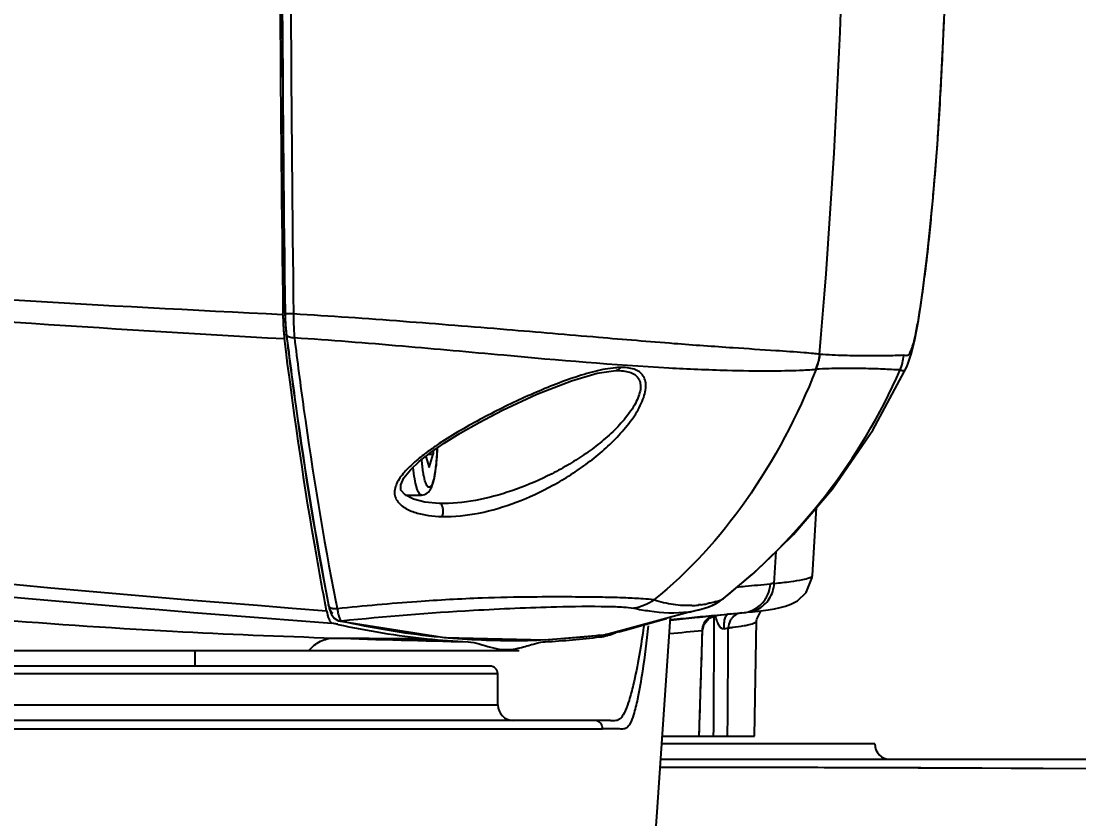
# Model space of a CAD drawing. Header units: millimetres. Extents: x 5828 to 6704, y 123 to 421.
# Drawn here: x 6581.858 to 6585.261, y 232.684 to 235.25 of the extents above; entities that cross this region are included whole.
import ezdxf

# ---------------------------------------------------------------- set-up
doc = ezdxf.new("R2010")
doc.units = ezdxf.units.MM
for name, color, linetype in [('外形图', 7, 'Continuous'), ('尺寸标注', 7, 'Continuous'), ('运动范围', 7, 'Continuous')]:
    doc.layers.add(name, color=color, linetype=linetype)
doc.styles.add('微软雅黑', font='msyh.ttc', dxfattribs={"height": 1.5})
doc.dimstyles.new('尺寸标注_1_20比例', dxfattribs={"dimtxt": 1.5, "dimasz": 1.25, "dimexe": 0.5, "dimexo": 0.4, "dimgap": 0.5, "dimtad": 1, "dimdec": 1, "dimlfac": 20, "dimdsep": 46, "dimtxsty": '微软雅黑', "dimcen": 0.09, "dimadec": 0, "dimazin": 0, "dimtp": 0.01, "dimtm": 0.01, "dimtfac": 1, "dimtdec": 1, "dimtofl": 0, "dimtmove": 0, "dimatfit": 3, "dimfxl": 1, "dimtolj": 1, "dimarcsym": 0})

# ---------------------------------------------------------------- blocks, each defined once
blk = doc.blocks.new('*D1117')
at = {"layer": 'Defpoints', "color": 0}
for p in [(6580.2667, 236.2503), (6631.9232, 236.2503), (6532.269, 236.1435), (6624.6766, 228.4196), (6574.1823, 226.4549)]:
    blk.add_point(p, dxfattribs=at)
at = {"layer": '尺寸标注', "color": 0, "lineweight": -2}
blk.add_arc((6580.5787, 236.1952), 11.6528, 186.21047, 343.85092, dxfattribs=at)
at = {"layer": '尺寸标注', "color": 0}
for points in [[(6569.2023, 234.946), (6568.7862, 234.9232), (6568.9259, 236.1828)], [(6591.9747, 232.907), (6591.5688, 233.0013), (6592.0545, 234.1718)]]:
    blk.add_solid(points, dxfattribs=at)
at = {"layer": '尺寸标注', "color": 0, "insert": (6579.6801, 225.8605), "char_height": 1.5, "attachment_point": 5, "rotation": 355.0307, "style": '微软雅黑'}
blk.add_mtext('\\A1;+\\A1;170%%d', dxfattribs=at)

msp = doc.modelspace()

# ---------------------------------------------------------------- linework, layer by layer
at = {"layer": '外形图', "color": 7, "linetype": 'Continuous'}
for p, q in [((6584.8273, 235.2499), (6584.8275, 235.2499)), ((6582.7003, 234.3056), (6582.7003, 234.3093)), ((6582.7067, 234.3094), (6582.7067, 234.3094)), ((6582.7093, 234.2584), (6582.7109, 234.243)), ((6584.4273, 234.1779), (6584.428, 234.1778)), ((6584.7074, 234.1377), (6584.7074, 234.1377)), ((6583.771, 234.1257), (6583.7722, 234.1258)), ((6584.4151, 234.1302), (6584.416, 234.1302)), ((6583.1401, 233.8342), (6583.1761, 233.8624)), ((6583.1838, 233.8678), (6583.1838, 233.857)), ((6583.1599, 233.8497), (6583.1708, 233.8137)), ((6583.1691, 233.857), (6583.1838, 233.857)), ((6583.1708, 233.8137), (6583.1838, 233.857)), ((6583.0948, 233.7253), (6583.1462, 233.7253)), ((6583.2041, 233.6985), (6583.2029, 233.6985)), ((6584.4039, 233.4664), (6584.4169, 233.6856)), ((6584.281, 233.4412), (6584.2871, 233.5442)), ((6584.281, 233.4412), (6584.2874, 233.5441)), ((6582.8709, 233.3825), (6582.8717, 233.3777)), ((6584.1114, 233.3886), (6584.1118, 233.3888)), ((6584.1179, 233.3922), (6584.1176, 233.392)), ((6584.1179, 233.3922), (6584.1176, 233.3921)), ((6584.1179, 233.3923), (6584.1179, 233.3922)), ((6582.8408, 233.3535), (6582.8375, 233.3708)), ((6582.8456, 233.3778), (6582.8465, 233.373)), ((6582.8456, 233.3776), (6582.8465, 233.373)), ((6582.8465, 233.3731), (6582.8494, 233.3604)), ((6582.8494, 233.3604), (6582.8561, 233.3417)), ((6582.8707, 233.3817), (6582.8716, 233.377)), ((6584.0076, 233.3484), (6583.7466, 233.2777)), ((6584.0333, 233.3552), (6584.0389, 233.3566)), ((6584.0458, 233.3725), (6584.0375, 233.3718)), ((6584.0381, 233.3716), (6584.0377, 233.3715)), ((6584.0458, 233.3725), (6584.0381, 233.3716)), ((6584.0388, 233.3565), (6584.0671, 233.3648)), ((6584.0686, 233.3765), (6584.0652, 233.3759)), ((6584.0686, 233.3764), (6584.0654, 233.3758)), ((6584.0672, 233.3648), (6584.0671, 233.3648)), ((6584.0672, 233.3648), (6584.0703, 233.3659)), ((6584.0704, 233.3659), (6584.0703, 233.3659)), ((6584.1944, 233.3482), (6584.211, 233.35)), ((6584.211, 233.35), (6584.238, 233.3532)), ((6584.238, 233.3532), (6584.2617, 233.3565)), ((6582.8774, 233.3219), (6582.8795, 233.3213)), ((6582.8795, 233.3213), (6582.8793, 233.3214)), ((6582.888, 233.3209), (6582.8795, 233.3213)), ((6582.8796, 233.3213), (6583.2199, 233.2669)), ((6582.9061, 233.3171), (6582.888, 233.3209)), ((6582.9061, 233.3168), (6582.888, 233.3209)), ((6583.9464, 233.3237), (6583.9884, 233.3279)), ((6583.9798, 233.3268), (6583.9493, 233.3237)), ((6583.9884, 233.3279), (6584.0094, 233.33)), ((6584.0088, 233.33), (6584.0405, 233.3331)), ((6584.0795, 233.3369), (6584.052, 233.3341)), ((6584.0716, 233.3296), (6584.0953, 233.3384)), ((6584.0784, 233.3369), (6584.0917, 233.3382)), ((6584.0791, 233.3368), (6584.1843, 233.3472)), ((6584.0901, 233.3379), (6584.0795, 233.3369)), ((6584.0971, 233.3387), (6584.1413, 233.343)), ((6584.1413, 233.3429), (6584.1381, 233.3426)), ((6584.1939, 233.3482), (6584.1944, 233.3482)), ((6584.2179, 233.3156), (6584.2183, 233.3159)), ((6584.218, 232.9503), (6584.2244, 233.3204)), ((6584.2203, 233.3156), (6584.2207, 233.3158)), ((6584.2244, 233.3205), (6584.2249, 233.3265)), ((6584.2244, 233.3204), (6584.2244, 233.3205)), ((6582.877, 233.3097), (6582.8578, 233.3136)), ((6582.877, 233.3094), (6582.8578, 233.3136)), ((6583.7702, 233.2824), (6583.7466, 233.2777)), ((6583.7816, 233.2854), (6583.7702, 233.2824)), ((6584.04, 232.9503), (6584.0503, 233.2902)), ((6584.0491, 233.2892), (6584.0503, 233.2902)), ((6584.1871, 233.3062), (6584.1875, 233.3063)), ((6584.1881, 233.3062), (6584.1885, 233.3063)), ((6583.2199, 233.2669), (6583.544, 233.2594)), ((6583.5027, 233.2449), (6583.5171, 233.2493)), ((6583.529, 233.259), (6583.5168, 233.2586)), ((6583.529, 233.259), (6583.5168, 233.2587)), ((6583.5532, 233.2602), (6583.529, 233.259)), ((6583.5439, 233.2597), (6583.529, 233.259)), ((6583.544, 233.2594), (6583.7441, 233.2772)), ((6583.719, 233.2742), (6583.707, 233.2726)), ((6583.719, 233.274), (6583.707, 233.2726)), ((6583.7466, 233.2777), (6583.7385, 233.2767)), ((6583.7441, 233.2773), (6583.7385, 233.2765)), ((6583.7466, 233.2777), (6583.7441, 233.2772)), ((6583.7466, 233.2777), (6583.7441, 233.2773)), ((6577.1356, 233.2253), (6583.4604, 233.2253)), ((6582.4167, 233.2253), (6582.4167, 233.1753)), ((6583.3917, 233.1503), (6577.1417, 233.1503)), ((6583.3667, 233.1753), (6577.1667, 233.1753)), ((6583.3917, 233.0503), (6583.3917, 233.1503)), ((6577.1417, 233.0503), (6583.3917, 233.0503)), ((6583.7031, 233.0003), (6577.0915, 233.0003)), ((6583.7215, 233.0002), (6583.7056, 233.0002)), ((6583.7341, 233.0001), (6583.7215, 233.0002)), ((6583.7449, 233.0001), (6583.7431, 233.0001)), ((6583.7668, 232.9995), (6583.7668, 232.9995)), ((6579.793, 232.9735), (6583.5111, 232.9736)), ((6583.454, 232.9736), (6583.7284, 232.9735)), ((6583.7779, 232.9732), (6583.7711, 232.9734)), ((6583.9215, 232.9503), (6584.218, 232.9503)), ((6584.6043, 232.9253), (6583.9198, 232.9253)), ((6583.9164, 232.8753), (6585.6441, 232.8753)), ((6584.4449, 232.8495), (6585.6683, 232.844)), ((6584.7525, 232.8487), (6585.4305, 232.8456))]:
    msp.add_line(p, q, dxfattribs=at)
for points in [[(6584.7074, 234.1377), (6584.711, 234.146), (6584.723, 234.1818), (6584.7337, 234.226), (6584.7452, 234.2873), (6584.7586, 234.3752), (6584.7747, 234.5045), (6584.7914, 234.6712), (6584.8061, 234.853), (6584.8176, 235.0379), (6584.8275, 235.2499)], [(6582.7067, 234.3094), (6582.7071, 234.293), (6582.7093, 234.2584)], [(6584.1179, 233.3922), (6584.2165, 233.475), (6584.3428, 233.5988), (6584.4682, 233.7456), (6584.5988, 233.934), (6584.7074, 234.1377)], [(6583.1761, 233.8624), (6583.2193, 233.8923), (6583.2706, 233.9243), (6583.3321, 233.9593), (6583.4073, 233.9985), (6583.5171, 234.0497), (6583.6283, 234.0933), (6583.7113, 234.1174), (6583.771, 234.1257)], [(6584.4151, 234.1301), (6584.4154, 234.1302), (6584.4157, 234.1302), (6584.416, 234.1303)], [(6583.1202, 233.7122), (6583.0933, 233.726), (6583.0802, 233.7412), (6583.0794, 233.7582), (6583.0898, 233.7807), (6583.1109, 233.8068), (6583.1401, 233.8342)], [(6583.2029, 233.6985), (6583.157, 233.7028), (6583.1202, 233.7122)], [(6584.2617, 233.3565), (6584.2822, 233.3598), (6584.3004, 233.3635), (6584.3172, 233.3678), (6584.3346, 233.3739), (6584.3561, 233.3852), (6584.3841, 233.4118), (6584.4034, 233.4606), (6584.4039, 233.4664)], [(6584.0704, 233.3659), (6584.0925, 233.3757), (6584.118, 233.3923)], [(6584.0076, 233.3484), (6584.024, 233.3528), (6584.0366, 233.356), (6584.0393, 233.3567)], [(6584.2249, 233.3265), (6584.2375, 233.352), (6584.2394, 233.3534)], [(6582.8561, 233.3417), (6582.865, 233.3293), (6582.8774, 233.3219)], [(6583.7816, 233.2854), (6583.8013, 233.2912), (6583.8578, 233.3073), (6583.934, 233.3284)], [(6583.8748, 232.2903), (6583.9037, 232.6902), (6583.9477, 233.3321)], [(6583.9471, 233.3234), (6584.0453, 233.3334), (6584.0519, 233.3341)], [(6584.0503, 233.2902), (6584.0552, 233.3104), (6584.0716, 233.3296)], [(6583.7047, 233.0002), (6583.705, 233.0002), (6583.7035, 233.0003)], [(6583.7431, 233.0001), (6583.7394, 233.0001), (6583.7341, 233.0001)], [(6583.7638, 232.9995), (6583.7546, 232.9999), (6583.7523, 233.0001), (6583.7492, 233.0001), (6583.7449, 233.0001)], [(6583.7668, 232.9995), (6583.7657, 232.9995), (6583.7638, 232.9995)], [(6584.4416, 232.8495), (6584.5742, 232.8493), (6584.7525, 232.8487)]]:
    msp.add_lwpolyline(points, dxfattribs=at)
for centre, radius, start, end in [((6741.146, 236.2374), 158.4575, 179.995342, 180.69718), ((6743.0432, 236.2354), 160.3481, 179.992963, 180.688212), ((6743.0049, 236.2353), 160.3094, 179.992948, 180.688277), ((6747.1143, 236.2582), 164.3916, 180.001101, 180.679728), ((6559.8215, 236.2568), 24.6934, 355.17063, 359.99233), ((6559.9873, 236.2547), 24.8604, 357.68356, 359.98962), ((6566.0386, 236.0081), 18.804, 357.51776, 357.68925), ((6568.915, 235.8817), 15.9249, 357.13407, 357.52383), ((6572.238, 235.7159), 12.5977, 356.81639, 357.1315), ((6574.501, 235.5881), 10.3311, 356.11567, 356.82681), ((6574.9446, 235.5586), 9.8866, 355.77357, 356.11243), ((6574.9689, 235.5568), 9.8622, 355.07707, 355.77332), ((6575.9467, 235.4717), 8.8806, 354.57457, 355.08318), ((6577.2685, 235.3445), 7.5527, 353.94747, 354.58665), ((6579.197, 235.136), 5.6131, 352.8692, 353.9881), ((6579.9986, 235.037), 4.8053, 352.708, 352.8548), ((6587.7664, 297.9646), 64.7986, 259.347477, 265.64051), ((6587.1446, 292.078), 58.9205, 258.886661, 265.827757), ((6584.2763, 234.1909), 0.1516, 336.3664, 355.0793), ((6584.2771, 234.1907), 0.1515, 336.4916, 355.1192), ((6584.5473, 234.188), 0.1512, 336.548, 355.1487), ((6583.7921, 233.8819), 0.2538, 91.5549, 94.8328), ((6582.9348, 234.8956), 1.9121, 308.2025, 336.3258), ((6583.7984, 232.9948), 1.0756, 123.5876, 124.7092), ((6584.0194, 233.5075), 0.1505, 289.833, 307.9138), ((6584.0075, 233.6709), 0.3008, 286.4903, 290.2056), ((6584.0193, 233.5068), 0.1498, 300.3533, 307.9461), ((6582.9596, 234.8681), 1.8751, 307.9144, 308.1268), ((6582.8607, 233.376), 0.0145, 206.2531, 212.2677), ((6591.3953, 235.0717), 8.6906, 191.24496, 191.36051), ((6583.9601, 233.6749), 0.3279, 277.8807, 282.8851), ((6584.0025, 233.693), 0.3234, 272.3839, 276.2327), ((6584.0019, 233.6974), 0.3279, 277.7035, 281.167), ((6584.0194, 233.5067), 0.1498, 288.5968, 290.5155), ((6584.0195, 233.5065), 0.1496, 290.5161, 300.3485), ((6583.4488, 235.7526), 2.4955, 257.441, 264.4194), ((6587.257, 201.3737), 32.1207, 95.72662, 95.85595), ((6584.183, 233.2982), 0.0494, 140.1264, 151.9365), ((6584.1828, 233.2983), 0.0491, 134.5246, 140.1184), ((6584.1822, 233.2989), 0.0483, 123.8733, 134.5356), ((6583.9691, 235.5134), 2.1768, 275.6694, 275.9273), ((6583.4237, 235.7918), 2.5419, 257.5801, 264.1493), ((6583.698, 233.4537), 0.186, 285.3202, 292.5816), ((6586.8056, 205.7229), 27.7037, 95.71026, 95.92616), ((6584.1111, 233.7056), 0.4067, 280.2998, 280.9072), ((6583.5666, 302.2053), 68.9433, 269.416884, 269.665947), ((6584.4677, 281.8095), 48.5704, 268.10902, 268.61759), ((6583.4169, 235.7297), 2.4795, 264.1593, 267.202), ((6583.4414, 235.6863), 2.4288, 264.4388, 265.0465), ((6583.4418, 235.6917), 2.4342, 265.0486, 270.8497), ((6583.4437, 235.579), 2.3215, 270.8451, 271.8056), ((6583.4142, 235.738), 2.4878, 272.9952, 277.0618), ((6583.6334, 234.0067), 0.7377, 276.6662, 278.1947), ((6583.6976, 233.4559), 0.1882, 276.8482, 284.3327), ((6583.6985, 233.4522), 0.1844, 284.3676, 285.3004), ((6583.3667, 233.1503), 0.025, 0, 90), ((6583.4417, 233.0503), 0.05, 180, 270), ((6584.6543, 232.9253), 0.05, 180, 270)]:
    msp.add_arc(centre, radius, start, end, dxfattribs=at)
for points, knots in [([(6582.7003, 234.3056), (6582.1225, 234.3333), (6580.6785, 234.4192), (6578.8052, 234.5883), (6577.0804, 234.7871), (6576.2196, 234.9001), (6575.7898, 234.9604)], [0, 0, 0, 0, 0.249924, 0.624927, 0.812462, 1, 1, 1, 1]), ([(6575.7892, 234.9344), (6576.3624, 234.8482), (6577.511, 234.691), (6579.2387, 234.4937), (6580.9702, 234.3372), (6582.1267, 234.2607), (6582.7051, 234.2287)], [0, 0, 0, 0, 0.250048, 0.500081, 0.750075, 1, 1, 1, 1]), ([(6584.6979, 234.1752), (6584.7001, 234.1754), (6584.7045, 234.1747), (6584.7131, 234.1749), (6584.721, 234.1874), (6584.728, 234.2087), (6584.7366, 234.2445), (6584.7458, 234.2936), (6584.7556, 234.3561), (6584.7619, 234.4021), (6584.7651, 234.427)], [0, 0, 0, 0, 0.024604, 0.049203, 0.088916, 0.170807, 0.304251, 0.489279, 0.722674, 1, 1, 1, 1]), ([(6582.7003, 234.3056), (6582.7004, 234.301), (6582.7007, 234.2833), (6582.7017, 234.2656), (6582.7027, 234.2525)], [0, 0, 0, 0, 0.257573, 1, 1, 1, 1]), ([(6582.7069, 234.3092), (6582.7068, 234.3092), (6582.7068, 234.3093), (6582.7067, 234.3093), (6582.7067, 234.3094)], [0, 0, 0, 0, 0.592962, 1, 1, 1, 1]), ([(6582.7342, 234.308), (6582.7309, 234.308), (6582.7247, 234.3079), (6582.7165, 234.308), (6582.7109, 234.3086), (6582.7078, 234.3087), (6582.7069, 234.3092)], [0, 0, 0, 0, 0.369535, 0.67716, 0.887702, 1, 1, 1, 1]), ([(6582.7071, 234.3096), (6582.7072, 234.3059), (6582.7075, 234.2914), (6582.7082, 234.2769), (6582.7091, 234.2661)], [0, 0, 0, 0, 0.257543, 1, 1, 1, 1]), ([(6584.4273, 234.1779), (6584.4206, 234.179), (6584.4039, 234.181), (6584.3569, 234.1851), (6584.2707, 234.1906), (6584.1314, 234.1998), (6583.9411, 234.2133), (6583.6984, 234.2338), (6583.4078, 234.2586), (6583.0808, 234.2847), (6582.8521, 234.301), (6582.7342, 234.308)], [0, 0, 0, 0, 0.011989, 0.029584, 0.083359, 0.164562, 0.27624, 0.420403, 0.594888, 0.791459, 1, 1, 1, 1]), ([(6582.7342, 234.308), (6582.7342, 234.3013), (6582.7344, 234.2758), (6582.7355, 234.2504), (6582.7371, 234.2318)], [0, 0, 0, 0, 0.265824, 1, 1, 1, 1]), ([(6582.7027, 234.2525), (6582.7029, 234.2505), (6582.7036, 234.2425), (6582.7044, 234.2345), (6582.7051, 234.2287)], [0, 0, 0, 0, 0.259495, 1, 1, 1, 1]), ([(6582.7091, 234.2661), (6582.7092, 234.2644), (6582.7098, 234.2577), (6582.7105, 234.251), (6582.7111, 234.246)], [0, 0, 0, 0, 0.259388, 1, 1, 1, 1]), ([(6582.7109, 234.243), (6582.7205, 234.1656), (6582.7585, 233.8761), (6582.8048, 233.5877), (6582.8456, 233.3776)], [0, 0, 0, 0, 0.267185, 1, 1, 1, 1]), ([(6582.7115, 234.243), (6582.7211, 234.1655), (6582.7592, 233.8762), (6582.8055, 233.5879), (6582.8464, 233.378)], [0, 0, 0, 0, 0.267312, 1, 1, 1, 1]), ([(6582.7371, 234.2318), (6582.7317, 234.2312), (6582.7225, 234.2315), (6582.7137, 234.2366), (6582.7119, 234.2399)], [0, 0, 0, 0, 0.588261, 1, 1, 1, 1]), ([(6582.8375, 233.3708), (6582.8249, 233.4371), (6582.7735, 233.7219), (6582.7325, 234.0085), (6582.7051, 234.2287)], [0, 0, 0, 0, 0.233289, 1, 1, 1, 1]), ([(6582.7371, 234.2318), (6582.7465, 234.1558), (6582.7838, 233.8714), (6582.8298, 233.588), (6582.8707, 233.3817)], [0, 0, 0, 0, 0.26681, 1, 1, 1, 1]), ([(6582.7372, 234.2318), (6582.8531, 234.2244), (6583.0778, 234.2064), (6583.4788, 234.1698), (6583.827, 234.1385), (6584.1133, 234.1268), (6584.2536, 234.1244), (6584.3487, 234.1262), (6584.3975, 234.1286), (6584.4151, 234.1301)], [0, 0, 0, 0, 0.207171, 0.401961, 0.718305, 0.83042, 0.912864, 0.968447, 1, 1, 1, 1]), ([(6584.6979, 234.1752), (6584.6791, 234.174), (6584.639, 234.1732), (6584.5752, 234.1729), (6584.504, 234.1737), (6584.4542, 234.176), (6584.428, 234.1778)], [0, 0, 0, 0, 0.209044, 0.445323, 0.709034, 1, 1, 1, 1]), ([(6583.7707, 234.1349), (6583.7484, 234.133), (6583.7022, 234.1239), (6583.6326, 234.1026), (6583.5607, 234.0755), (6583.4629, 234.0338), (6583.3421, 233.9746), (6583.2483, 233.9206), (6583.2033, 233.8908)], [0, 0, 0, 0, 0.108007, 0.226474, 0.350962, 0.478893, 0.739358, 1, 1, 1, 1]), ([(6583.2123, 233.6564), (6583.2521, 233.6554), (6583.3338, 233.6643), (6583.4538, 233.7002), (6583.5513, 233.7455), (6583.627, 233.7903), (6583.6821, 233.8284), (6583.7342, 233.8706), (6583.7819, 233.9168), (6583.8229, 233.966), (6583.8498, 234.0095), (6583.8635, 234.0444), (6583.8686, 234.0683), (6583.8681, 234.0901), (6583.861, 234.1088), (6583.8475, 234.1226), (6583.8295, 234.1312), (6583.8082, 234.1354), (6583.7931, 234.1358), (6583.7852, 234.1357)], [0, 0, 0, 0, 0.126625, 0.259483, 0.397579, 0.468163, 0.539372, 0.610779, 0.681628, 0.750474, 0.814589, 0.843502, 0.86942, 0.892074, 0.912156, 0.9315, 0.952048, 0.974842, 1, 1, 1, 1]), ([(6583.7852, 234.1357), (6583.7839, 234.133), (6583.7805, 234.1282), (6583.7748, 234.1258), (6583.7722, 234.1258)], [0, 0, 0, 0, 0.534392, 1, 1, 1, 1]), ([(6584.6859, 234.1278), (6584.6677, 234.1284), (6584.6286, 234.131), (6584.5656, 234.1323), (6584.4938, 234.1331), (6584.443, 234.1316), (6584.416, 234.1303)], [0, 0, 0, 0, 0.202363, 0.435433, 0.700171, 1, 1, 1, 1]), ([(6584.6859, 234.1278), (6584.6876, 234.1278), (6584.6908, 234.1272), (6584.6955, 234.1255), (6584.7019, 234.1273), (6584.7042, 234.1316), (6584.7056, 234.1341)], [0, 0, 0, 0, 0.211393, 0.417629, 0.632527, 1, 1, 1, 1]), ([(6583.7722, 234.1258), (6583.7799, 234.1259), (6583.7945, 234.1255), (6583.815, 234.1217), (6583.8323, 234.114), (6583.8452, 234.1013), (6583.8515, 234.084), (6583.851, 234.064), (6583.8451, 234.0422), (6583.8305, 234.0107), (6583.8029, 233.9717), (6583.7616, 233.9279), (6583.7142, 233.8871), (6583.6628, 233.8498), (6583.6086, 233.8163), (6583.5343, 233.7768), (6583.4388, 233.7369), (6583.322, 233.7054), (6583.2427, 233.6975), (6583.2041, 233.6985)], [0, 0, 0, 0, 0.025681, 0.0488, 0.06935, 0.088229, 0.107489, 0.129226, 0.154288, 0.18243, 0.245237, 0.313108, 0.383268, 0.454297, 0.525438, 0.596245, 0.73562, 0.870676, 1, 1, 1, 1]), ([(6584.416, 234.1303), (6584.3565, 233.9817), (6584.2143, 233.7088), (6584.0073, 233.4785), (6583.8942, 233.3879)], [0, 0, 0, 0, 0.524834, 1, 1, 1, 1]), ([(6583.1462, 233.7253), (6583.1529, 233.7253), (6583.1656, 233.7301), (6583.1764, 233.7444), (6583.1825, 233.7602), (6583.1871, 233.7779), (6583.1908, 233.7987), (6583.1949, 233.8318), (6583.1964, 233.8581), (6583.1969, 233.8763)], [0, 0, 0, 0, 0.119085, 0.216672, 0.308696, 0.414239, 0.537942, 0.679116, 1, 1, 1, 1]), ([(6583.1965, 233.876), (6583.1961, 233.8608), (6583.1945, 233.8329), (6583.1905, 233.7999), (6583.1861, 233.7781), (6583.1826, 233.766), (6583.1789, 233.7573), (6583.1752, 233.7515), (6583.1696, 233.7495), (6583.1648, 233.7535), (6583.1612, 233.7603), (6583.1575, 233.7704), (6583.1542, 233.7837), (6583.1513, 233.7999), (6583.1488, 233.8187), (6583.1475, 233.8321), (6583.147, 233.8391)], [0, 0, 0, 0, 0.20082, 0.371283, 0.440083, 0.495789, 0.537633, 0.565989, 0.585073, 0.606828, 0.640286, 0.687627, 0.748612, 0.822169, 0.906611, 1, 1, 1, 1]), ([(6583.1486, 233.8516), (6583.1358, 233.8416), (6583.1113, 233.8211), (6583.0843, 233.7925), (6583.068, 233.7674), (6583.0603, 233.7483), (6583.0585, 233.7288), (6583.0662, 233.7047), (6583.091, 233.6825), (6583.128, 233.6675), (6583.1692, 233.6589), (6583.1978, 233.6571), (6583.2123, 233.6564)], [0, 0, 0, 0, 0.144579, 0.282904, 0.34805, 0.40879, 0.464879, 0.518246, 0.627309, 0.745906, 0.87096, 1, 1, 1, 1]), ([(6583.1462, 233.7253), (6583.1428, 233.7253), (6583.1379, 233.731), (6583.134, 233.7395), (6583.1287, 233.7549), (6583.1237, 233.7801), (6583.1209, 233.802), (6583.1197, 233.8143)], [0, 0, 0, 0, 0.104725, 0.192755, 0.30715, 0.610994, 1, 1, 1, 1]), ([(6583.2123, 233.6564), (6583.2144, 233.6606), (6583.2163, 233.6699), (6583.2161, 233.6842), (6583.2104, 233.6983), (6583.2041, 233.6985)], [0, 0, 0, 0, 0.301334, 0.591598, 1, 1, 1, 1]), ([(6577.6785, 233.5136), (6577.7612, 233.5095), (6577.9368, 233.5061), (6578.214, 233.5089), (6578.5172, 233.5141), (6578.9621, 233.5182), (6579.5522, 233.5068), (6580.279, 233.4594), (6581.0044, 233.3926), (6581.6928, 233.3295), (6582.309, 233.2867), (6582.6917, 233.2711), (6582.8649, 233.2655)], [0, 0, 0, 0, 0.047787, 0.101386, 0.160037, 0.222929, 0.35824, 0.500723, 0.643385, 0.778876, 0.899901, 1, 1, 1, 1]), ([(6584.2812, 233.4412), (6584.299, 233.443), (6584.3292, 233.4464), (6584.369, 233.4524), (6584.3902, 233.4574), (6584.4037, 233.4629), (6584.4039, 233.4664)], [0, 0, 0, 0, 0.423395, 0.730344, 0.918561, 1, 1, 1, 1]), ([(6584.1616, 233.4295), (6584.1703, 233.4303), (6584.206, 233.4339), (6584.2417, 233.4373), (6584.2687, 233.44)], [0, 0, 0, 0, 0.244842, 1, 1, 1, 1]), ([(6584.2264, 233.3574), (6584.2418, 233.365), (6584.2691, 233.3892), (6584.2802, 233.4238), (6584.2812, 233.4412)], [0, 0, 0, 0, 0.496339, 1, 1, 1, 1]), ([(6583.8942, 233.3879), (6583.8826, 233.39), (6583.8523, 233.3922), (6583.797, 233.3949), (6583.7205, 233.3968), (6583.6203, 233.3978), (6583.4912, 233.3976), (6583.3251, 233.3944), (6583.1156, 233.3823), (6582.9605, 233.3686), (6582.875, 233.3599)], [0, 0, 0, 0, 0.034803, 0.088978, 0.162934, 0.259517, 0.38349, 0.542251, 0.747661, 1, 1, 1, 1]), ([(6584.016, 233.3699), (6583.9963, 233.3691), (6583.9549, 233.3713), (6583.9147, 233.3813), (6583.8942, 233.3879)], [0, 0, 0, 0, 0.478199, 1, 1, 1, 1]), ([(6584.0929, 233.3825), (6584.087, 233.3807), (6584.0789, 233.3786), (6584.0707, 233.3769), (6584.0686, 233.3764)], [0, 0, 0, 0, 0.745193, 1, 1, 1, 1]), ([(6584.214, 233.3562), (6584.2293, 233.3637), (6584.2473, 233.3798), (6584.2581, 233.3999), (6584.2604, 233.4052)], [0, 0, 0, 0, 0.746019, 1, 1, 1, 1]), ([(6582.8408, 233.3535), (6582.8427, 233.3438), (6582.8457, 233.331), (6582.8521, 233.3178), (6582.856, 233.3141), (6582.8578, 233.3136)], [0, 0, 0, 0, 0.665053, 0.870463, 1, 1, 1, 1]), ([(6582.8635, 233.3595), (6582.8618, 233.3597), (6582.8561, 233.3611), (6582.8507, 233.3647), (6582.8484, 233.3683)], [0, 0, 0, 0, 0.286915, 1, 1, 1, 1]), ([(6582.8504, 233.3616), (6582.8508, 233.3604), (6582.8521, 233.3566), (6582.8537, 233.3528), (6582.8552, 233.3504)], [0, 0, 0, 0, 0.294219, 1, 1, 1, 1]), ([(6582.8552, 233.3504), (6582.8556, 233.3497), (6582.857, 233.3478), (6582.8589, 233.346), (6582.8605, 233.3457)], [0, 0, 0, 0, 0.313356, 1, 1, 1, 1]), ([(6582.8751, 233.3599), (6582.8754, 233.358), (6582.8765, 233.3511), (6582.8779, 233.3443), (6582.8792, 233.3395)], [0, 0, 0, 0, 0.279062, 1, 1, 1, 1]), ([(6582.888, 233.3209), (6583.0295, 233.3357), (6583.2603, 233.3537), (6583.546, 233.3662), (6583.707, 233.3684), (6583.79, 233.366), (6583.8182, 233.3632), (6583.8292, 233.3614)], [0, 0, 0, 0, 0.452634, 0.736079, 0.909819, 0.964686, 1, 1, 1, 1]), ([(6583.8292, 233.3614), (6583.8457, 233.358), (6583.9036, 233.3477), (6583.9635, 233.3443), (6584.0051, 233.3501)], [0, 0, 0, 0, 0.286866, 1, 1, 1, 1]), ([(6582.8792, 233.3395), (6582.8796, 233.3379), (6582.881, 233.3329), (6582.8827, 233.3279), (6582.8844, 233.3247)], [0, 0, 0, 0, 0.310107, 1, 1, 1, 1]), ([(6582.8844, 233.3247), (6582.8847, 233.3242), (6582.8856, 233.3227), (6582.8869, 233.3213), (6582.888, 233.3209)], [0, 0, 0, 0, 0.32069, 1, 1, 1, 1]), ([(6584.1189, 233.2953), (6584.1163, 233.2949), (6584.1089, 233.2965), (6584.1029, 233.3066), (6584.0994, 233.314), (6584.098, 233.3178)], [0, 0, 0, 0, 0.242776, 0.62219, 1, 1, 1, 1]), ([(6584.1199, 233.3192), (6584.1196, 233.3173), (6584.1186, 233.3094), (6584.1185, 233.3013), (6584.1189, 233.2953)], [0, 0, 0, 0, 0.235338, 1, 1, 1, 1]), ([(6584.1254, 233.336), (6584.1247, 233.3349), (6584.122, 233.3296), (6584.1206, 233.3238), (6584.1199, 233.3192)], [0, 0, 0, 0, 0.212979, 1, 1, 1, 1]), ([(6584.1339, 233.3426), (6584.1331, 233.3425), (6584.1295, 233.3416), (6584.1269, 233.3385), (6584.1254, 233.336)], [0, 0, 0, 0, 0.216108, 1, 1, 1, 1]), ([(6584.2207, 233.3158), (6584.2213, 233.3162), (6584.2229, 233.3173), (6584.2244, 233.3191), (6584.2244, 233.3204)], [0, 0, 0, 0, 0.329054, 1, 1, 1, 1]), ([(6583.8613, 233.3042), (6583.8524, 233.2406), (6583.8396, 233.16), (6583.8162, 233.0705), (6583.8045, 233.0368), (6583.7943, 233.0163), (6583.7833, 233.0022), (6583.7725, 232.9996), (6583.7668, 232.9995)], [0, 0, 0, 0, 0.584301, 0.739731, 0.841572, 0.907184, 0.94829, 1, 1, 1, 1]), ([(6583.876, 233.3044), (6583.8704, 233.2554), (6583.8604, 233.1767), (6583.8443, 233.0813), (6583.831, 233.025), (6583.82, 232.994), (6583.8095, 232.9771), (6583.7945, 232.9712), (6583.7844, 232.973), (6583.7779, 232.9732)], [0, 0, 0, 0, 0.403253, 0.647657, 0.791318, 0.873926, 0.91875, 0.946969, 1, 1, 1, 1]), ([(6584.1189, 233.2953), (6584.1206, 233.2957), (6584.1254, 233.2968), (6584.1302, 233.2982), (6584.1334, 233.2981)], [0, 0, 0, 0, 0.352256, 1, 1, 1, 1]), ([(6584.1334, 233.2981), (6584.1383, 233.2987), (6584.1551, 233.3008), (6584.1719, 233.3032), (6584.1838, 233.3054)], [0, 0, 0, 0, 0.286205, 1, 1, 1, 1]), ([(6584.1885, 233.3063), (6584.1912, 233.3068), (6584.1998, 233.3086), (6584.2084, 233.3107), (6584.2142, 233.3129)], [0, 0, 0, 0, 0.303408, 1, 1, 1, 1]), ([(6582.7837, 233.2253), (6582.7942, 233.2374), (6582.8188, 233.2576), (6582.85, 233.2655), (6582.865, 233.2655)], [0, 0, 0, 0, 0.517686, 1, 1, 1, 1]), ([(6583.2959, 233.2532), (6583.3082, 233.2526), (6583.3327, 233.2469), (6583.368, 233.2354), (6583.4044, 233.2273), (6583.4292, 233.2279), (6583.4412, 233.2296)], [0, 0, 0, 0, 0.249399, 0.504663, 0.75457, 1, 1, 1, 1]), ([(6583.707, 233.2726), (6583.6942, 233.2712), (6583.643, 233.2663), (6583.5917, 233.2619), (6583.5532, 233.2601)], [0, 0, 0, 0, 0.250949, 1, 1, 1, 1]), ([(6583.4412, 233.2296), (6583.4463, 233.2303), (6583.4672, 233.2342), (6583.4874, 233.2409), (6583.5027, 233.2454)], [0, 0, 0, 0, 0.246087, 1, 1, 1, 1]), ([(6583.7284, 232.9735), (6583.7287, 232.9787), (6583.7261, 232.9896), (6583.7174, 232.9966), (6583.7125, 232.9985)], [0, 0, 0, 0, 0.499956, 1, 1, 1, 1]), ([(6583.7668, 232.9995), (6583.7584, 232.9993), (6583.7404, 233.0005), (6583.7224, 233.0002), (6583.7128, 233.0002)], [0, 0, 0, 0, 0.467562, 1, 1, 1, 1]), ([(6583.7711, 232.9734), (6583.7684, 232.9734), (6583.7567, 232.9733), (6583.7451, 232.9738), (6583.7362, 232.9735)], [0, 0, 0, 0, 0.235326, 1, 1, 1, 1]), ([(6583.9147, 232.85), (6583.9631, 232.8499), (6584.1399, 232.8499), (6584.3166, 232.8498), (6584.4449, 232.8495)], [0, 0, 0, 0, 0.273932, 1, 1, 1, 1])]:
    msp.add_open_spline(points, degree=3, knots=knots, dxfattribs=at)
for points in [[(6582.7119, 234.2399), (6582.7114, 234.2409), (6582.7111, 234.2419), (6582.7109, 234.243)], [(6584.7056, 234.1341), (6584.7063, 234.1353), (6584.7068, 234.1365), (6584.7074, 234.1377)], [(6583.1859, 233.8789), (6583.1732, 233.8702), (6583.1608, 233.8611), (6583.1486, 233.8516)], [(6584.2604, 233.4052), (6584.2652, 233.4161), (6584.268, 233.4281), (6584.2687, 233.44)], [(6584.281, 233.4412), (6584.2769, 233.441), (6584.2729, 233.4402), (6584.2689, 233.44)], [(6583.8942, 233.3879), (6583.8752, 233.3742), (6583.8523, 233.3649), (6583.8292, 233.3614)], [(6584.1176, 233.392), (6584.1158, 233.3907), (6584.1139, 233.3895), (6584.1118, 233.3888)], [(6582.8477, 233.3696), (6582.8471, 233.3707), (6582.8467, 233.3718), (6582.8465, 233.373)], [(6582.875, 233.3599), (6582.8713, 233.3591), (6582.8673, 233.3589), (6582.8635, 233.3595)], [(6584.1816, 233.3469), (6584.1928, 233.348), (6584.2039, 233.3512), (6584.214, 233.3562)], [(6584.1944, 233.3482), (6584.2054, 233.3494), (6584.2164, 233.3525), (6584.2264, 233.3574)], [(6584.0405, 233.3331), (6584.0531, 233.3344), (6584.0657, 233.3357), (6584.0784, 233.3369)], [(6584.0699, 233.3299), (6584.0636, 233.3254), (6584.0582, 233.3191), (6584.0547, 233.3121)], [(6584.092, 233.3381), (6584.0842, 233.3373), (6584.0763, 233.3344), (6584.0699, 233.3299)], [(6584.087, 233.3368), (6584.0865, 233.208), (6584.0858, 233.0791), (6584.0851, 232.9503)], [(6584.098, 233.3178), (6584.0955, 233.3244), (6584.0936, 233.3312), (6584.092, 233.3381)], [(6584.1394, 233.3214), (6584.1356, 233.3143), (6584.1335, 233.3061), (6584.1334, 233.2981)], [(6584.1413, 233.343), (6584.1533, 233.3442), (6584.1653, 233.3453), (6584.1773, 233.3465)], [(6584.1763, 233.3469), (6584.1689, 233.346), (6584.1615, 233.3432), (6584.1553, 233.339)], [(6584.2142, 233.3129), (6584.2163, 233.3136), (6584.2184, 233.3145), (6584.2203, 233.3156)], [(6584.0493, 233.2892), (6584.0457, 233.1762), (6584.0421, 233.0633), (6584.0386, 232.9503)], [(6584.0547, 233.3121), (6584.0511, 233.3051), (6584.0492, 233.2971), (6584.0491, 233.2892)], [(6584.131, 232.9503), (6584.1319, 233.0662), (6584.1326, 233.1821), (6584.1333, 233.2981)], [(6583.5171, 233.2493), (6583.526, 233.2514), (6583.5351, 233.2532), (6583.5442, 233.2536)], [(6583.7125, 232.9985), (6583.7092, 232.9998), (6583.7056, 233.0004), (6583.702, 233.0002)], [(6583.7322, 232.9735), (6583.7309, 232.9736), (6583.7296, 232.9739), (6583.7284, 232.9735)], [(6583.7362, 232.9735), (6583.7349, 232.9734), (6583.7335, 232.9733), (6583.7322, 232.9735)]]:
    msp.add_open_spline(points, degree=3, dxfattribs=at)
at = {"layer": '运动范围'}
msp.add_arc((6580.2667, 236.2503), 45.095, 10, 350, dxfattribs=at)

# ---------------------------------------------------------------- dimensions: what is measured, and where the dimension line sits
at = {"layer": '尺寸标注'}
dim = msp.add_angular_dim_2l(base=(6574.1823, 226.4549), line1=((6532.269, 236.1435), (6631.9232, 236.2503)), line2=((6624.6766, 228.4196), (6580.2667, 236.2503)), text='\\A1;+<>', dimstyle='尺寸标注_1_20比例', override={"dimtxsty": '微软雅黑'}, dxfattribs=at)
dim.commit()
dim.dimension.update_dxf_attribs({"geometry": '*D1117', "text_midpoint": (6579.6801, 225.8605)})

doc.saveas('drawing.dxf')
